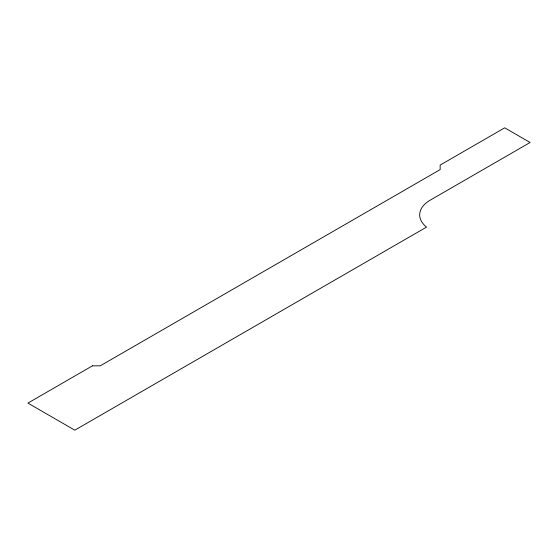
<?xml version="1.0" encoding="UTF-8"?>
<svg xmlns="http://www.w3.org/2000/svg" width="558" height="558" viewBox="0 0 558 558"><rect width="100%" height="100%" fill="white"/><g stroke="black" fill="none" stroke-linecap="round" stroke-linejoin="round"><path stroke-width="0.84" d="M92.447 365.832L27.9 403.099L74.8 430.176L426.535 227.106A36.193 20.897 0 0 1 429.465 200.594L530.1 142.492L504.697 127.824L440.15 165.091L440.15 169.604L100.266 365.832L92.447 365.832"/></g></svg>
